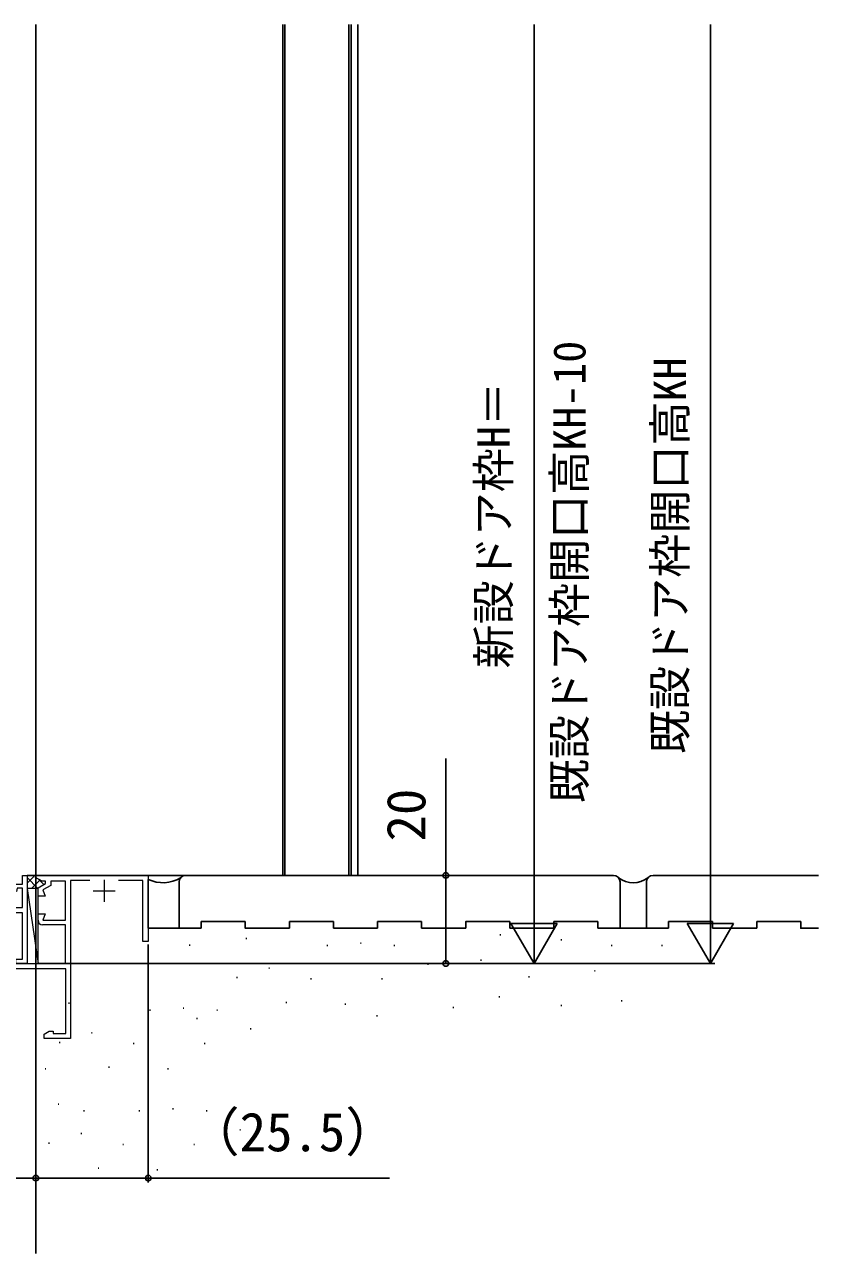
# Model space of a CAD drawing. Units: millimetres, scale not verified. Extents: x -525 to 525, y -783 to 779.
# Drawn here: x -289.1 to -109, y -156 to 122.8 of the extents above; entities that cross this region are included whole.
import ezdxf
from ezdxf.enums import TextEntityAlignment as Align

# ---------------------------------------------------------------- set-up
doc = ezdxf.new("R2010")
doc.units = ezdxf.units.MM
doc.header["$LTSCALE"] = 4
for name, color, linetype, lineweight in [('0-2_YKK_11', 190, 'Continuous', 18), ('0-3_YKK_11E', 4, 'Continuous', 18), ('0-5_YKK_13', 4, 'Continuous', 18)]:
    doc.layers.add(name, color=color, linetype=linetype, lineweight=lineweight)
for name, color, linetype in [('0-4_YKK_12', 2, 'Continuous'), ('0-6_YKK_D', 6, 'Continuous'), ('0-8_YSS_K', 3, 'Continuous'), ('0-9_YSS_KE', 3, 'Continuous')]:
    doc.layers.add(name, color=color, linetype=linetype)
doc.styles.add('ＭＳ ゴシック', font='')
doc.styles.get('ＭＳ ゴシック').set_extended_font_data('MS Gothic')

msp = doc.modelspace()

# ---------------------------------------------------------------- linework, layer by layer
at = {"layer": '0-2_YKK_11', "color": 211}
msp.add_lwpolyline([(-304.241, -72.217), (-303.857, -73.65), (-304.726, -73.883), (-304.932, -73.117), (-306.142, -73.117), (-306.142, -77.517), (-289.542, -77.517), (-289.542, -73.117), (-290.751, -73.117), (-290.957, -73.883), (-291.826, -73.65), (-291.442, -72.217), (-289.542, -72.217), (-289.542, -70.217), (-288.542, -70.217), (-288.542, -90.217), (-291.042, -90.217), (-291.042, -89.217), (-289.542, -89.217), (-289.542, -78.717), (-294.309, -78.717)], dxfattribs=at)
at = {"layer": '0-3_YKK_11E'}
for p, q in [((-271.042, -71.217), (-271.042, -76.217)), ((-273.542, -73.717), (-268.542, -73.717))]:
    msp.add_line(p, q, dxfattribs=at)
for points in [[(-274.275, -71.417), (-278.642, -71.417), (-278.642, -107.217), (-284.642, -107.217), (-284.642, -106.217), (-283.516, -105.567), (-282.642, -105.567), (-282.642, -106.117), (-279.742, -106.117), (-279.742, -91.417), (-306.242, -91.417), (-307.042, -92.217), (-313.042, -92.217), (-313.842, -91.417), (-317.392, -91.417)], [(-286.042, -80.417), (-286.042, -78.917), (-284.414, -78.917), (-284.96, -80.417), (-279.842, -80.417), (-279.842, -71.517), (-283.142, -71.517), (-283.142, -72.497), (-284.921, -73.524), (-284.414, -74.917), (-286.042, -74.917), (-286.042, -73.017), (-284.342, -72.035), (-284.342, -71.517), (-285.11, -71.517), (-286.582, -70.667), (-286.462, -70.217), (-261.042, -70.217), (-261.042, -85.217), (-262.242, -85.217), (-262.242, -71.417), (-267.809, -71.417)], [(-322.692, -91.417), (-330.942, -91.417), (-330.942, -105.417), (-326.442, -105.417), (-326.442, -106.117), (-324.042, -106.117), (-324.042, -105.567), (-323.168, -105.567), (-322.042, -106.217), (-322.042, -107.217), (-327.542, -107.217), (-327.542, -106.517), (-332.042, -106.517), (-332.042, -90.217), (-279.842, -90.217), (-279.842, -81.417), (-285.042, -81.417)]]:
    msp.add_lwpolyline(points, dxfattribs=at)
msp.add_arc((-285.042, -80.417), 1, 180.00002, 270, dxfattribs=at)
at = {"layer": '0-4_YKK_12'}
for p, q in [((-286.542, 122.82), (-286.542, -155.993)), ((-230.542, 122.823), (-230.542, -70.217)), ((-230.045, 122.823), (-230.047, -70.217)), ((-215.545, 122.823), (-215.547, -70.217)), ((-215.046, 122.823), (-215.046, -70.217)), ((-213.546, -70.217), (-213.546, 122.823)), ((-288.542, -70.217), (-213.545, -70.217)), ((-288.542, -70.217), (-213.546, -70.217)), ((-288.541, -90.217), (-346.541, -90.217))]:
    msp.add_line(p, q, dxfattribs=at)
at = {"layer": '0-5_YKK_13'}
msp.add_line((-288.542, -73.19), (-286.042, -90.217), dxfattribs=at)
msp.add_lwpolyline([(-286.042, -73.19), (-288.542, -73.19), (-288.542, -90.217), (-286.042, -90.217)], close=True, dxfattribs=at)
at = {"layer": '0-6_YKK_D'}
for p, q in [((-173.546, 122.823), (-173.546, -79.717)), ((-133.546, 122.823), (-133.546, -79.716)), ((-193.546, -43.671), (-193.546, -70.216)), ((-286.542, -71.517), (-286.542, -139.887)), ((-286.542, -71.517), (-286.542, -139.887)), ((-285.842, -70.216), (-192.546, -70.216)), ((-193.546, -70.216), (-193.546, -90.216)), ((-173.546, -90.217), (-173.546, -72.03)), ((-133.546, -90.216), (-133.546, -72.03)), ((-173.546, -90.217), (-178.796, -81.123)), ((-168.296, -81.123), (-178.796, -81.123)), ((-173.546, -90.217), (-168.296, -81.123)), ((-133.546, -90.216), (-138.796, -81.123)), ((-128.296, -81.123), (-138.796, -81.123)), ((-133.546, -90.216), (-128.296, -81.123)), ((-261.042, -85.917), (-261.042, -139.887)), ((-285.842, -90.216), (-192.546, -90.216)), ((-285.842, -90.216), (-132.546, -90.216)), ((-279.142, -90.217), (-172.546, -90.217)), ((-369.542, -138.887), (-286.542, -138.887)), ((-286.542, -138.887), (-261.042, -138.887)), ((-206.329, -138.887), (-261.042, -138.887))]:
    msp.add_line(p, q, dxfattribs=at)
for centre in [(-193.546, -70.216), (-193.546, -90.216), (-286.542, -138.887), (-286.542, -138.887), (-261.042, -138.887)]:
    msp.add_circle(centre, 0.637, dxfattribs=at)
at = {"layer": '0-8_YSS_K'}
for p, q in [((-288.542, -71.962), (-286.797, -70.217)), ((-286.069, -73.19), (-288.542, -70.717)), ((-287.525, -73.19), (-285.58, -71.245)), ((-286.539, -70.475), (-286.797, -70.217)), ((-284.746, -72.268), (-286.026, -70.988)), ((-261.041, -82.217), (-261.041, -71.124)), ((-288.314, -73.19), (-288.542, -72.962)), ((-249.043, -80.717), (-239.043, -80.717)), ((-249.043, -82.217), (-249.043, -80.717)), ((-229.043, -80.717), (-219.043, -80.717)), ((-229.043, -82.217), (-229.043, -80.717)), ((-219.043, -82.217), (-219.043, -80.717)), ((-209.043, -80.717), (-199.043, -80.717)), ((-209.043, -82.217), (-209.043, -80.717)), ((-199.043, -82.217), (-199.043, -80.717)), ((-179.043, -82.217), (-179.043, -80.717)), ((-179.043, -82.217), (-179.043, -80.717)), ((-159.043, -82.217), (-159.043, -80.717)), ((-143.043, -80.717), (-133.043, -80.717)), ((-143.043, -82.217), (-143.043, -80.717)), ((-133.043, -82.217), (-133.043, -80.717)), ((-123.043, -80.717), (-113.043, -80.717)), ((-123.043, -82.217), (-123.043, -80.717)), ((-249.043, -82.217), (-261.041, -82.217)), ((-209.043, -82.217), (-219.043, -82.217)), ((-189.043, -82.217), (-199.043, -82.217)), ((-169.043, -82.217), (-179.043, -82.217)), ((-169.043, -82.217), (-179.043, -82.217)), ((-143.043, -82.217), (-159.043, -82.217)), ((-123.043, -82.217), (-133.043, -82.217)), ((-251.773, -86.048), (-251.573, -86.048)), ((-238.902, -84.529), (-238.702, -84.529)), ((-220.539, -86.09), (-220.339, -86.09)), ((-212.923, -85.629), (-212.723, -85.629)), ((-205.308, -86.09), (-205.108, -86.09)), ((-181.31, -83.704), (-181.11, -83.704)), ((-167.462, -84.821), (-167.263, -84.821)), ((-156.04, -86.09), (-155.84, -86.09)), ((-144.617, -86.09), (-144.417, -86.09)), ((-233.719, -91.242), (-233.519, -91.242)), ((-197.693, -90.359), (-197.493, -90.359)), ((-185.651, -89.492), (-185.451, -89.492)), ((-159.847, -91.898), (-159.647, -91.898)), ((-241.024, -93.425), (-240.824, -93.425)), ((-224.231, -93.712), (-224.031, -93.712)), ((-208.116, -93.705), (-207.916, -93.705)), ((-174.799, -93.215), (-174.599, -93.215)), ((-279.118, -99.213), (-278.918, -99.213)), ((-253.139, -100.313), (-252.939, -100.313)), ((-229.827, -99.038), (-229.627, -99.038)), ((-216.462, -99.436), (-216.262, -99.436)), ((-191.969, -100.224), (-191.769, -100.224)), ((-181.532, -97.748), (-181.332, -97.748)), ((-167.462, -99.705), (-167.263, -99.705)), ((-153.77, -98.705), (-153.57, -98.705)), ((-260.755, -100.774), (-260.555, -100.774)), ((-250.106, -102.721), (-249.906, -102.721)), ((-245.524, -100.774), (-245.324, -100.774)), ((-209.26, -102.081), (-209.06, -102.081)), ((-273.935, -105.927), (-273.735, -105.927)), ((-237.909, -105.044), (-237.709, -105.044)), ((-281.24, -108.11), (-281.04, -108.11)), ((-264.447, -108.396), (-264.247, -108.396)), ((-248.332, -108.39), (-248.132, -108.39)), ((-284.457, -114.12), (-284.257, -114.12)), ((-270.043, -113.722), (-269.843, -113.722)), ((-256.678, -114.12), (-256.478, -114.12)), ((-281.51, -122.105), (-281.31, -122.105)), ((-275.695, -123.666), (-275.495, -123.666)), ((-263.147, -123.666), (-262.947, -123.666)), ((-255.532, -123.205), (-255.332, -123.205)), ((-247.917, -123.666), (-247.717, -123.666)), ((-240.301, -127.936), (-240.101, -127.936)), ((-283.632, -131.002), (-283.432, -131.002)), ((-276.327, -128.819), (-276.127, -128.819)), ((-266.839, -131.288), (-266.639, -131.288)), ((-250.724, -131.282), (-250.524, -131.282)), ((-272.435, -136.614), (-272.235, -136.614)), ((-259.07, -137.012), (-258.87, -137.012))]:
    msp.add_line(p, q, dxfattribs=at)
for points in [[(-229.043, -82.217), (-239.043, -82.217), (-239.043, -80.717)], [(-189.043, -82.217), (-189.043, -80.717), (-179.043, -80.717)], [(-169.043, -82.217), (-169.043, -80.717), (-159.043, -80.717)], [(-109.044, -82.217), (-113.043, -82.217), (-113.043, -80.717)]]:
    msp.add_lwpolyline(points, dxfattribs=at)
for centre, radius, start, end in [((-257.697, -64.197), 7.692, 244.23156, 301.2405), ((-151.043, -66.346), 5.543, 233.02901, 306.97099)]:
    msp.add_arc(centre, radius, start, end, dxfattribs=at)
at = {"layer": '0-9_YSS_KE'}
for p, q in [((-254.041, -82.217), (-254.041, -71.717)), ((-252.541, -70.217), (-155.543, -70.217)), ((-154.043, -82.217), (-154.043, -71.717)), ((-148.043, -82.217), (-148.043, -71.717)), ((-146.543, -70.217), (-109.044, -70.217))]:
    msp.add_line(p, q, dxfattribs=at)
for centre, start, end in [((-252.541, -71.717), 90, 180), ((-155.543, -71.717), 0, 90), ((-146.543, -71.717), 90, 180)]:
    msp.add_arc(centre, 1.5, start, end, dxfattribs=at)

# ---------------------------------------------------------------- texts
at = {"layer": '0-6_YKK_D', "style": 'ＭＳ ゴシック'}
for s, height, p in [('既設ドア枠開口高KH-10', 7.331, (-159.671, -53.845)), ('既設ドア枠開口高KH', 7.331, (-136.852, -42.68)), ('新設ドア枠H＝', 7.331, (-176.852, -23.277)), ('20', 8.798, (-195.546, -62.512))]:
    msp.add_text(s, height=height, rotation=90, dxfattribs=at).set_placement(p, align=Align.BOTTOM_LEFT)
msp.add_text('（25.5）', height=8.798, dxfattribs=at).set_placement((-252.306, -135.455), align=Align.BOTTOM_LEFT)

doc.saveas('drawing.dxf')
